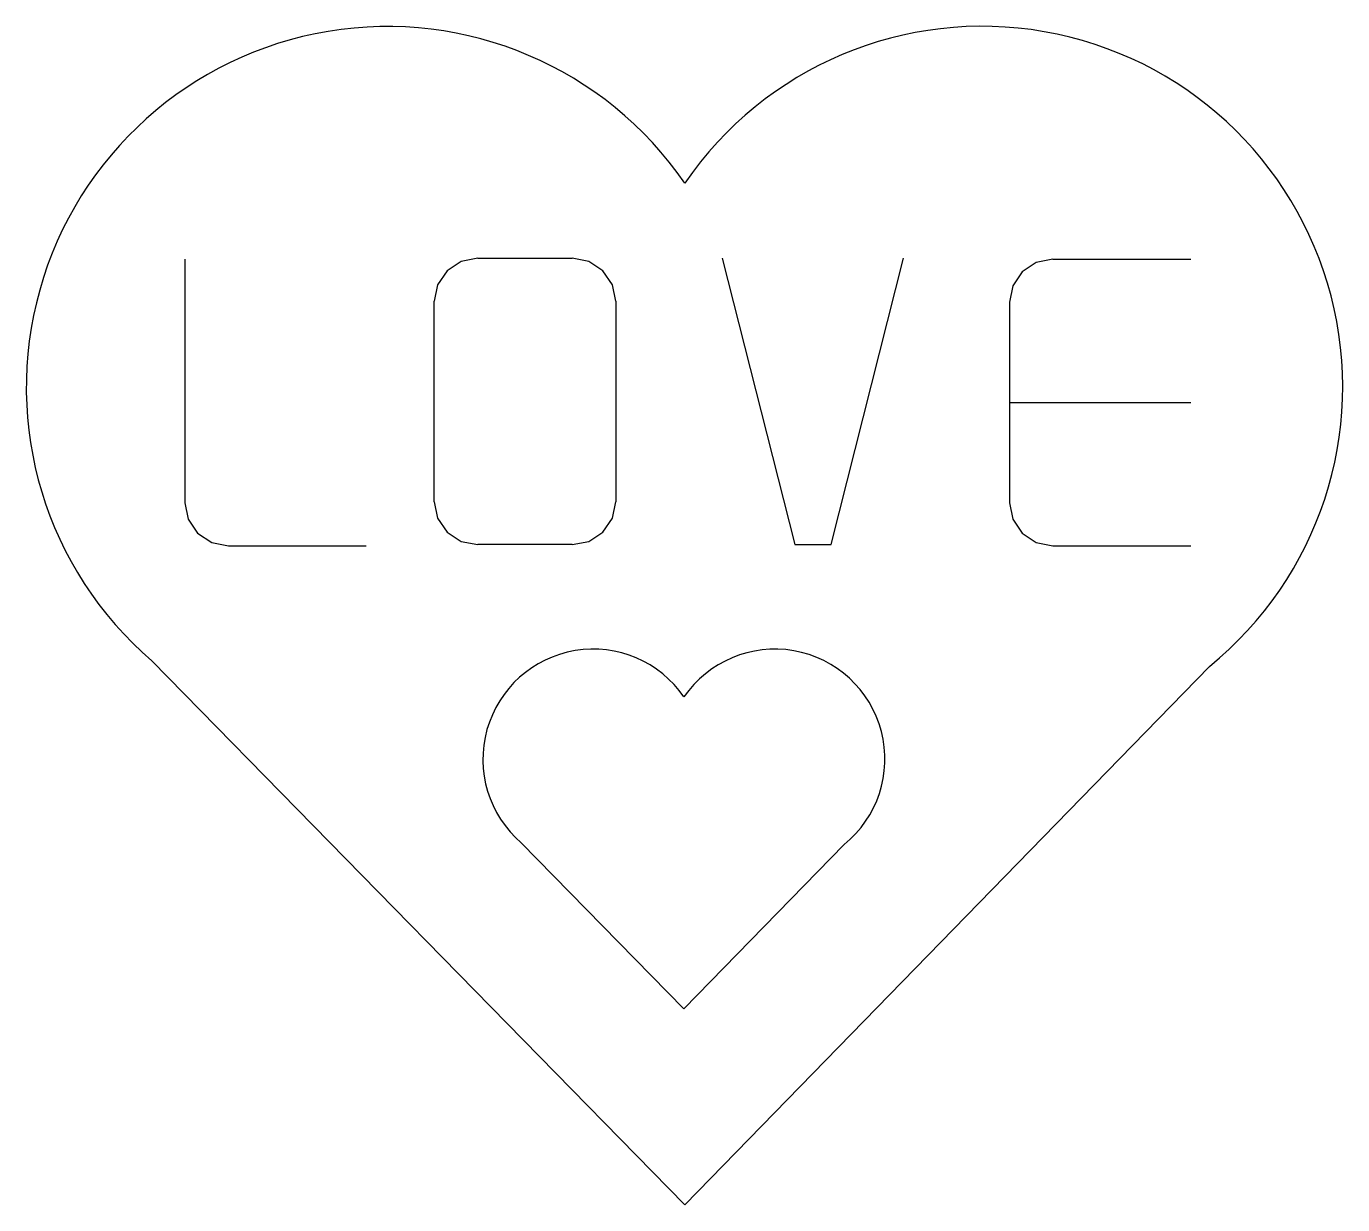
# Model space of a CAD drawing. Extents: x 0.04 to 4.56, y -0.01 to 4.04.
import ezdxf

# ---------------------------------------------------------------- set-up
doc = ezdxf.new("R2010")
doc.units = 0
doc.layers.get('0').update_dxf_attribs({"color": 2, "linetype": 'CONTINUOUS'})

msp = doc.modelspace()

# ---------------------------------------------------------------- linework, layer by layer
at = {"color": 6, "linetype": 'CONTINUOUS'}
for p, q in [((0.5868, 3.2356), (0.5868, 2.3998)), ((1.5349, 3.228), (1.4864, 3.1961)), ((1.592, 3.2393), (1.5349, 3.228)), ((1.592, 3.2392), (1.9156, 3.2392)), ((1.9728, 3.228), (1.9156, 3.2392)), ((2.0212, 3.1961), (1.9728, 3.228)), ((2.4309, 3.2392), (2.6798, 2.256)), ((2.8043, 2.256), (3.0532, 3.2392)), ((3.5081, 3.2243), (3.4596, 3.1924)), ((3.5652, 3.2356), (3.5081, 3.2243)), ((3.5652, 3.2356), (4.0382, 3.2356)), ((1.4864, 3.1961), (1.454, 3.1482)), ((2.0536, 3.1482), (2.0212, 3.1961)), ((3.4596, 3.1924), (3.4273, 3.1445)), ((1.454, 3.1482), (1.4427, 3.0918)), ((2.065, 3.0918), (2.0536, 3.1482)), ((3.4273, 3.1445), (3.4159, 3.0881)), ((1.4427, 2.4035), (1.4427, 3.0918)), ((2.065, 3.0918), (2.065, 2.4035)), ((3.4159, 3.0881), (3.4159, 2.3998)), ((3.4159, 2.744), (4.0382, 2.744)), ((0.5868, 2.3998), (0.5982, 2.3434)), ((1.4427, 2.4035), (1.4541, 2.3471)), ((2.0536, 2.3471), (2.065, 2.4035)), ((3.4159, 2.3998), (3.4273, 2.3434)), ((0.5982, 2.3434), (0.6305, 2.2956)), ((1.4541, 2.3471), (1.4864, 2.2992)), ((2.0212, 2.2992), (2.0536, 2.3471)), ((3.4273, 2.3434), (3.4596, 2.2956)), ((0.6305, 2.2956), (0.679, 2.2636)), ((0.679, 2.2636), (0.7362, 2.2524)), ((1.4864, 2.2992), (1.5349, 2.2673)), ((1.5349, 2.2673), (1.592, 2.256)), ((1.9156, 2.256), (1.9728, 2.2673)), ((1.9728, 2.2673), (2.0212, 2.2992)), ((3.4596, 2.2956), (3.5081, 2.2636)), ((3.5081, 2.2636), (3.5652, 2.2524)), ((0.7362, 2.2524), (1.2091, 2.2524)), ((1.9156, 2.256), (1.592, 2.256)), ((2.6798, 2.256), (2.8043, 2.256)), ((3.5652, 2.2524), (4.0382, 2.2524))]:
    msp.add_line(p, q, dxfattribs=at)
at = {"color": 1, "linetype": 'BYBLOCK'}
for p, q in [((0.4736, 1.8568), (2.3021, -0.0094)), ((4.1024, 1.838), (2.3021, -0.0094)), ((1.741, 1.2323), (2.2994, 0.6624)), ((2.8492, 1.2266), (2.2994, 0.6624))]:
    msp.add_line(p, q, dxfattribs=at)
for centre, radius, start, end in [((1.2811, 2.7958), 1.2385, 34.4729, 229.3054), ((3.3228, 2.7982), 1.2369, 309.0734, 145.6076), ((1.9876, 1.5191), 0.3782, 34.4729, 229.3054), ((2.6111, 1.5198), 0.3777, 309.0734, 145.6076)]:
    msp.add_arc(centre, radius, start, end, dxfattribs=at)

doc.saveas('drawing.dxf')
